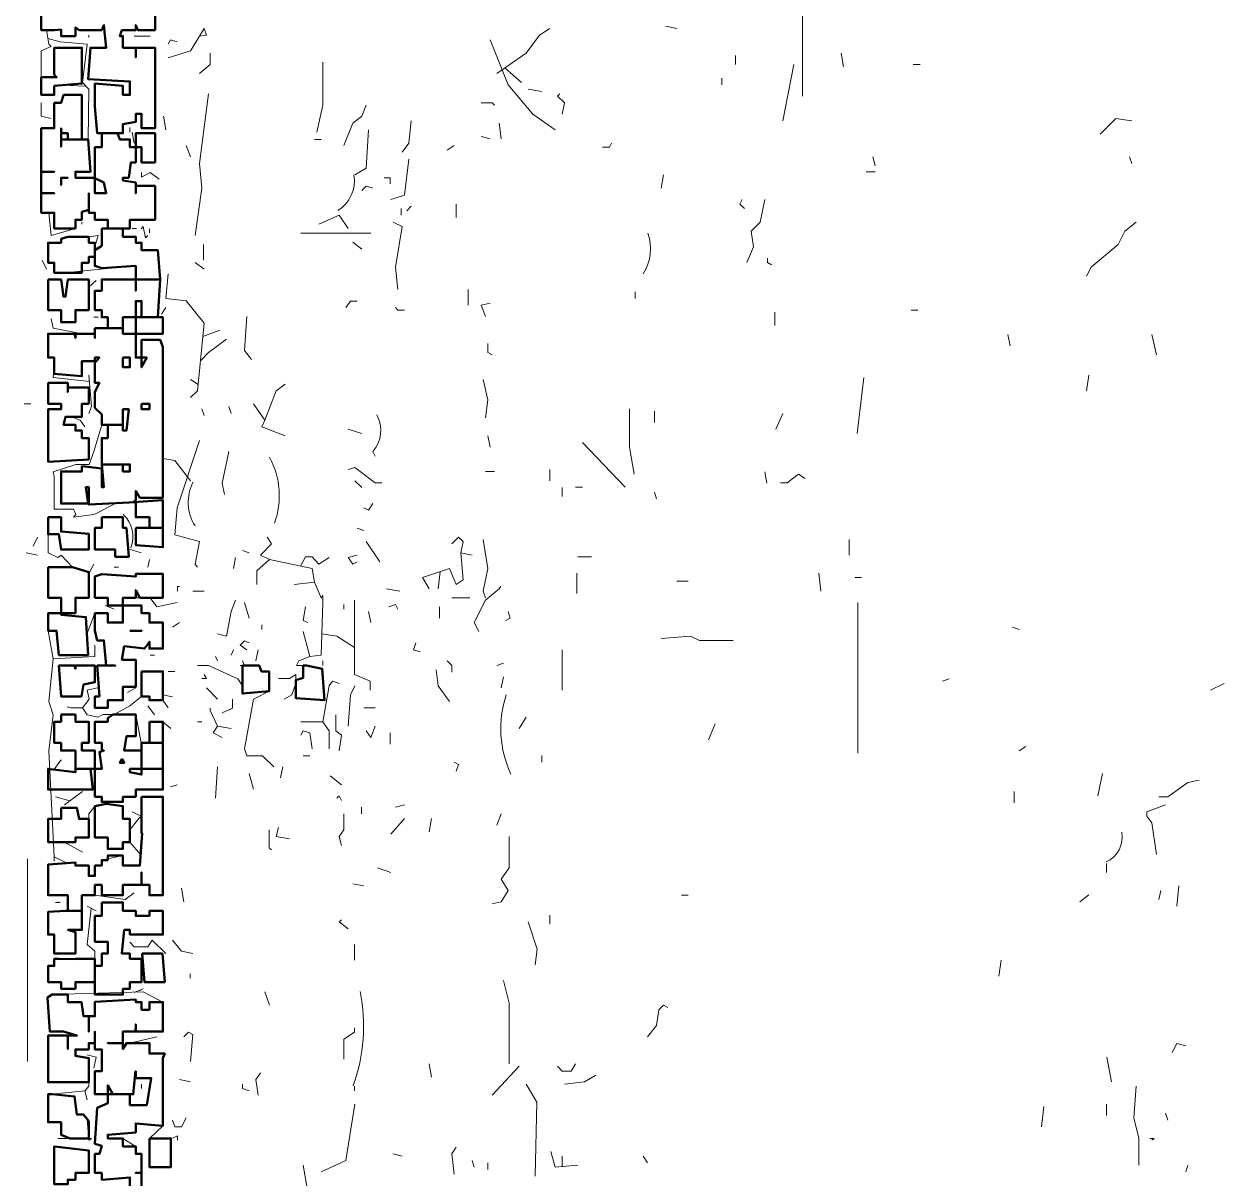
# Model space of a CAD drawing. Header units: metres. Extents: x 0.1 to 48.1, y 1.3 to 34.5.
# Drawn here: x 0.11 to 3.654, y 16.063 to 19.472 of the extents above; entities that cross this region are included whole.
import ezdxf

# ---------------------------------------------------------------- set-up
doc = ezdxf.new("R2010")
doc.units = ezdxf.units.M
for name, color, linetype, lineweight in [('P2D_GRAMMES', 7, 'Continuous', 18), ('P2D_MIKRA', 8, 'Continuous', 13), ('P2D_TOIXOI', 7, 'Continuous', 50), ('P2D_TOXA', 7, 'Continuous', 18)]:
    doc.layers.add(name, color=color, linetype=linetype, lineweight=lineweight)

msp = doc.modelspace()

# ---------------------------------------------------------------- linework, layer by layer
at = {"layer": 'P2D_GRAMMES'}
for p, q in [((2.408781, 19.558665), (2.408781, 19.25945)), ((1.53025, 19.342698), (1.579188, 19.299346)), ((0.292274, 19.288843), (0.221782, 19.291214)), ((0.927565, 18.853848), (1.133691, 18.853848)), ((0.414589, 18.755768), (0.229398, 18.737329)), ((0.688194, 18.567932), (0.637765, 18.549038)), ((0.601754, 18.421649), (0.623611, 18.407495)), ((2.589869, 18.428298), (2.569921, 18.262068)), ((1.14034, 18.208874), (1.14699, 18.195576)), ((0.300982, 17.962853), (0.300982, 17.919634)), ((0.31925, 17.919634), (0.342435, 17.919634)), ((1.39966, 17.90966), (1.432906, 17.90301)), ((0.375681, 17.86784), (0.388979, 17.86784)), ((0.479938, 17.889712), (0.475419, 17.86784)), ((1.338487, 17.853806), (1.333168, 17.803272)), ((0.967461, 17.82322), (0.907618, 17.816571)), ((1.373296, 17.776952), (1.426257, 17.776952)), ((2.571903, 17.763377), (2.571903, 17.31788)), ((0.31925, 17.731143), (0.295541, 17.669874)), ((1.698873, 17.623743), (1.698873, 17.504058)), ((0.236047, 17.607808), (0.249346, 17.607808)), ((0.674895, 17.603796), (0.681545, 17.590497)), ((0.648298, 17.510707), (0.681545, 17.477461)), ((0.519921, 17.474136), (0.535262, 17.45167)), ((0.719611, 17.448397), (0.706007, 17.442447)), ((0.439829, 17.431784), (0.455471, 17.348395)), ((0.519921, 17.410885), (0.543753, 17.391021)), ((0.621702, 17.410885), (0.635, 17.410885)), ((0.681545, 17.39767), (0.72144, 17.391021)), ((0.681545, 17.277984), (0.674895, 17.184895)), ((0.229398, 17.055236), (0.282592, 17.025314)), ((0.422624, 17.055236), (0.454374, 17.017818)), ((0.199254, 17.012016), (0.237586, 16.993424)), ((0.339173, 17.002042), (0.40204, 17.01534)), ((0.120221, 17.005366), (0.120221, 16.406937)), ((3.306916, 16.992068), (3.306916, 16.965471)), ((0.508665, 16.898192), (0.479938, 16.898192)), ((0.199254, 16.725915), (0.255995, 16.725915)), ((1.572539, 16.393639), (1.492749, 16.307199)), ((0.289241, 16.320497), (0.29589, 16.293901)), ((0.519921, 16.217435), (0.479938, 16.179609)), ((0.40204, 16.179609), (0.439829, 16.156286)), ((1.698873, 16.12767), (1.699334, 16.096465))]:
    msp.add_line(p, q, dxfattribs=at)
for points in [[(0.628155, 19.436437), (0.648298, 19.438979), (0.641649, 19.458927), (0.601754, 19.392435), (0.535262, 19.372487)], [(1.662653, 19.458927), (1.632382, 19.438979), (1.592487, 19.385785), (1.506047, 19.325942)], [(0.176204, 19.454429), (0.182853, 19.412382), (0.189503, 19.405733), (0.16057, 19.392435), (0.16057, 19.314971)], [(0.1801, 19.429791), (0.216099, 19.419031), (0.29589, 19.412382), (0.282592, 19.299346), (0.300982, 19.279398), (0.299215, 19.131453)], [(0.300982, 19.43233), (0.300982, 19.438979), (0.300982, 19.43233)], [(1.486099, 19.425681), (1.539293, 19.292696), (1.612435, 19.206257), (1.678927, 19.159712)], [(0.992071, 19.359188), (0.992071, 19.232853), (0.97411, 19.153063)], [(0.654948, 19.266099), (0.628351, 19.059974), (0.635, 18.986832), (0.615052, 18.847199)], [(1.120393, 19.232853), (1.107094, 19.199607), (1.080497, 19.17966), (1.053901, 19.113168)], [(1.127042, 19.159712), (1.120393, 19.046675), (1.087147, 19.026728)], [(1.246728, 19.073272), (1.233429, 18.966885), (1.193534, 18.953586), (1.193534, 18.953586)], [(2.297304, 18.953586), (2.284005, 18.887094), (2.257408, 18.860497), (2.264058, 18.813953), (2.24411, 18.767408)], [(0.182853, 18.914674), (0.189503, 18.847199), (0.261368, 18.868511)], [(1.067199, 18.868511), (1.040602, 18.907042), (0.980759, 18.880445)], [(0.280563, 18.880445), (0.280563, 18.887094), (0.280563, 18.880445)], [(1.200183, 18.887094), (1.22678, 18.873796), (1.206832, 18.75411), (1.213482, 18.687618)], [(3.394424, 18.887094), (3.361178, 18.860497), (3.34123, 18.820602), (3.26144, 18.75411), (3.248141, 18.727513)], [(0.300982, 18.843874), (0.329136, 18.847199), (0.31925, 18.813953)], [(0.322487, 18.714215), (0.300982, 18.694267), (0.300982, 18.626868)], [(0.535262, 18.734162), (0.528613, 18.661021), (0.588455, 18.654372), (0.641649, 18.58788), (0.621702, 18.388403), (0.601754, 18.368455)], [(0.767984, 18.607827), (0.761335, 18.508089), (0.781283, 18.481492)], [(0.189503, 18.601178), (0.196152, 18.574062), (0.282592, 18.55685)], [(0.315838, 18.605878), (0.329136, 18.605878), (0.315838, 18.605878)], [(0.708141, 18.541335), (0.654948, 18.50144), (0.630523, 18.47662)], [(0.199254, 18.468194), (0.196152, 18.428298), (0.302688, 18.415599)], [(0.300982, 18.434948), (0.309188, 18.341859), (0.300982, 18.321911), (0.300982, 18.321911)], [(0.881021, 18.408351), (0.854424, 18.388403), (0.821178, 18.301963), (0.787932, 18.35017), (0.787932, 18.35017)], [(1.466152, 18.421649), (1.47945, 18.361806), (1.472801, 18.308613)], [(1.897622, 18.335209), (1.897622, 18.222173), (1.911649, 18.142382)], [(0.339173, 18.288231), (0.315838, 18.208874), (0.302539, 18.171025), (0.262644, 18.171025), (0.196152, 18.149031), (0.199254, 18.135733), (0.199254, 18.038738), (0.255995, 18.038738), (0.262644, 18.022696), (0.255995, 18.015185), (0.315838, 18.022696), (0.329136, 18.029346), (0.381349, 18.056466)], [(0.249346, 18.311937), (0.275942, 18.301963), (0.289241, 18.282016), (0.289241, 18.282016)], [(0.821178, 18.301963), (0.812505, 18.282016), (0.881021, 18.255419)], [(0.628351, 18.24212), (0.561859, 18.042644), (0.555209, 17.962853), (0.628351, 17.942906), (0.615052, 17.876414)], [(1.758717, 18.235471), (1.885052, 18.103965), (1.885052, 18.103965)], [(0.519921, 18.188927), (0.555209, 18.182277), (0.601754, 18.122435)], [(0.181048, 17.964931), (0.181048, 17.90966), (0.20945, 17.896361), (0.219128, 17.90301), (0.25267, 17.86784), (0.280057, 17.859508)], [(1.373063, 17.936257), (1.39301, 17.956204), (1.406309, 17.942906), (1.39966, 17.90966), (1.406309, 17.829869), (1.386361, 17.816571), (1.366414, 17.863115), (1.286623, 17.836518), (1.306571, 17.803272)], [(0.417049, 17.922031), (0.455471, 17.90966), (0.455471, 17.90966)], [(0.926296, 17.870382), (0.940864, 17.898419), (0.960812, 17.898419), (0.980759, 17.876414), (1.010499, 17.896361), (1.010499, 17.896361)], [(0.315838, 17.876414), (0.302539, 17.849817), (0.300982, 17.776952)], [(0.615052, 17.876414), (0.621702, 17.86784), (0.615052, 17.876414)], [(0.834476, 17.889712), (0.797673, 17.856466), (0.797673, 17.816571)], [(0.834476, 17.889712), (0.960812, 17.863115), (0.967461, 17.82322)], [(0.967461, 17.82322), (0.987408, 17.776675), (0.992071, 17.783325), (0.992071, 17.763377), (0.987408, 17.607808), (0.954162, 17.603796)], [(1.452853, 17.676937), (1.439555, 17.703534), (1.472801, 17.770026), (1.512696, 17.803272), (1.518396, 17.809921), (1.512696, 17.803272)], [(0.422225, 17.776952), (0.482068, 17.776952), (0.502016, 17.750079), (0.561859, 17.763377)], [(0.734738, 17.770026), (0.72144, 17.73678), (0.708141, 17.663639), (0.681545, 17.670288)], [(1.085418, 17.770026), (1.085418, 17.550602), (1.13203, 17.530654), (1.13203, 17.504058)], [(0.349084, 17.753878), (0.375681, 17.743429), (0.375681, 17.743429)], [(0.940864, 17.750079), (0.934215, 17.710183), (0.947513, 17.703534), (0.947513, 17.703534)], [(0.181048, 17.679523), (0.196152, 17.597147), (0.182853, 17.470812), (0.196152, 17.430916), (0.182853, 17.324529), (0.199254, 17.012016)], [(0.934215, 17.676937), (0.954162, 17.603796), (0.920916, 17.590497), (0.914267, 17.576645), (0.934343, 17.576645)], [(0.989291, 17.67063), (1.033953, 17.663639), (1.085418, 17.630393)], [(1.99144, 17.65699), (2.07788, 17.663639), (2.104476, 17.650894), (2.204215, 17.650894)], [(0.31925, 17.623743), (0.31925, 17.637042), (0.31925, 17.603796), (0.196152, 17.597147)], [(0.728089, 17.623743), (0.72144, 17.607808), (0.72144, 17.607808)], [(0.439829, 17.593822), (0.439829, 17.510707), (0.415576, 17.497408), (0.415576, 17.497408)], [(0.482068, 17.607808), (0.495366, 17.607808), (0.482068, 17.607808)], [(0.992071, 17.590497), (0.992071, 17.577199), (0.992071, 17.590497)], [(0.621702, 17.576645), (0.654948, 17.576645), (0.741387, 17.537304), (0.754728, 17.517356)], [(0.861073, 17.538634), (0.894319, 17.538634), (0.912487, 17.550602), (0.912487, 17.533979)], [(1.326518, 17.563901), (1.333168, 17.517356), (1.366414, 17.470812)], [(1.525995, 17.543953), (1.519346, 17.510707), (1.519346, 17.510707)], [(0.330557, 17.511784), (0.29589, 17.504058), (0.302539, 17.477461), (0.282592, 17.45167)], [(0.912487, 17.524005), (0.900969, 17.490759), (0.877696, 17.477461)], [(1.040602, 17.524005), (1.020654, 17.530654), (1.010499, 17.517356), (0.992071, 17.410885), (0.927565, 17.410885)], [(1.087147, 17.517356), (1.073848, 17.490759), (1.067199, 17.39767)], [(0.456871, 17.485772), (0.422225, 17.457513), (0.375681, 17.431784), (0.342435, 17.431784), (0.329136, 17.424267), (0.29589, 17.430916), (0.282592, 17.45167), (0.249346, 17.45167)], [(0.725253, 17.477461), (0.725253, 17.450864), (0.694843, 17.437565)], [(0.833658, 17.500733), (0.787932, 17.477461), (0.761335, 17.331178), (0.767984, 17.31018), (0.814529, 17.31018), (0.847775, 17.277984)], [(0.237098, 17.455257), (0.249346, 17.45167), (0.237098, 17.455257)], [(0.475419, 17.457513), (0.495366, 17.430916), (0.495366, 17.430916)], [(0.659935, 17.444215), (0.659935, 17.450864), (0.659935, 17.444215)], [(0.659935, 17.444215), (0.681545, 17.39767), (0.668246, 17.377723), (0.694843, 17.364424)], [(0.992071, 17.410885), (1.010499, 17.384372), (1.010499, 17.331178)], [(0.21273, 17.289472), (0.219128, 17.297932), (0.197369, 17.269161)], [(0.245323, 17.176891), (0.202801, 17.189259), (0.211885, 17.186617)], [(0.229398, 17.164948), (0.282592, 17.204843), (0.282592, 17.204843)], [(0.31925, 17.161623), (0.300982, 17.138351), (0.300982, 17.068534)], [(3.480864, 17.164948), (3.425454, 17.145), (3.425454, 17.131702), (3.440969, 17.111754), (3.454267, 17.018665)], [(0.428874, 17.145), (0.455471, 17.131702), (0.448822, 17.125052), (0.422624, 17.091806)], [(1.54224, 17.071859), (1.54224, 16.97877), (1.519346, 16.945524), (1.539293, 16.912277), (1.519346, 16.879031), (1.492749, 16.872382)], [(0.199254, 17.012016), (0.199254, 16.998717), (0.199254, 17.012016)], [(0.31925, 16.898192), (0.408927, 16.885681), (0.435524, 16.905628), (0.435524, 16.905628)], [(0.29589, 16.865733), (0.322487, 16.852435), (0.322487, 16.852435)], [(0.307943, 16.859707), (0.29589, 16.752696), (0.31925, 16.732749), (0.31925, 16.706152)], [(1.599136, 16.819188), (1.625733, 16.739398), (1.619084, 16.692853)], [(0.261368, 16.759346), (0.261368, 16.765995), (0.261368, 16.752696)], [(0.42927, 16.752494), (0.422624, 16.759346), (0.435524, 16.746047), (0.475419, 16.746047), (0.488717, 16.765995), (0.528613, 16.725915)], [(0.452278, 16.616342), (0.46212, 16.622175), (0.435142, 16.61061)], [(1.525995, 16.646309), (1.54224, 16.579817), (1.54224, 16.400288)], [(0.192827, 16.604623), (0.46212, 16.613063), (0.519921, 16.582785)], [(0.422225, 16.461239), (0.502016, 16.480079), (0.502016, 16.480079)], [(0.300982, 16.360393), (0.300982, 16.333796), (0.289241, 16.320497), (0.192827, 16.310429)], [(1.592487, 16.340445), (1.623891, 16.287251), (1.619084, 16.067827)], [(1.085418, 16.333796), (1.085418, 16.320497), (1.085418, 16.333796)], [(1.087147, 16.280602), (1.06055, 16.114372), (0.987408, 16.081126)], [(0.296159, 16.236989), (0.300982, 16.174215), (0.309188, 16.179609), (0.20945, 16.179609), (0.20945, 16.179609)], [(1.665628, 16.140969), (1.678927, 16.094424), (1.745419, 16.101073)]]:
    msp.add_lwpolyline(points, dxfattribs=at)
at = {"layer": 'P2D_MIKRA'}
for p, q in [((2.004738, 19.465576), (2.037984, 19.458927)), ((0.435524, 19.436572), (0.482068, 19.436572)), ((2.210992, 19.379136), (2.210992, 19.352539)), ((2.383743, 19.352539), (2.350497, 19.186309)), ((2.523377, 19.385785), (2.530026, 19.34589)), ((2.736152, 19.352539), (2.756099, 19.352539)), ((2.170969, 19.312644), (2.170969, 19.292696)), ((1.599136, 19.279398), (1.639031, 19.272749)), ((0.521963, 19.199607), (0.528613, 19.159712)), ((1.512696, 19.17966), (1.519346, 19.133115)), ((0.428874, 19.153063), (0.435524, 19.119817)), ((1.459503, 19.139764), (1.486099, 19.133115)), ((0.588455, 19.113168), (0.601754, 19.079921)), ((0.967461, 19.131453), (0.987408, 19.131453)), ((1.379712, 19.113168), (1.359764, 19.099869)), ((2.616466, 19.079921), (2.623115, 19.053325)), ((3.374476, 19.079921), (3.381126, 19.059974)), ((2.596518, 19.035834), (2.623115, 19.035834)), ((1.998089, 19.026728), (1.99144, 18.986832)), ((1.223206, 18.92699), (1.223206, 18.907042)), ((1.253377, 18.933639), (1.240079, 18.92034)), ((1.386494, 18.940288), (1.386494, 18.900393)), ((0.479938, 18.867147), (0.479938, 18.853848)), ((0.639623, 18.820602), (0.639623, 18.774058)), ((1.080497, 18.827251), (1.107094, 18.807304)), ((0.162906, 18.774058), (0.176204, 18.747461)), ((0.615052, 18.767408), (0.641649, 18.747461)), ((1.421738, 18.687618), (1.421738, 18.641073)), ((1.914736, 18.680969), (1.914736, 18.661021)), ((0.528613, 18.634424), (0.515314, 18.614476)), ((2.32705, 18.621126), (2.32705, 18.58123)), ((2.729503, 18.626868), (2.74945, 18.626868)), ((3.015419, 18.554634), (3.022068, 18.521387)), ((3.440969, 18.554634), (3.454267, 18.494791)), ((3.254791, 18.434948), (3.248141, 18.388403)), ((0.109712, 18.35017), (0.12966, 18.35017)), ((0.635, 18.335209), (0.641649, 18.315262)), ((0.714791, 18.341859), (0.72144, 18.321911)), ((1.9714, 18.32856), (1.9714, 18.295314)), ((2.350497, 18.321911), (2.33055, 18.275366)), ((1.067199, 18.275366), (1.107094, 18.262068)), ((1.47945, 18.255419), (1.486099, 18.222173)), ((1.472801, 18.150555), (1.499398, 18.150555)), ((1.662653, 18.155681), (1.662653, 18.122435)), ((2.297304, 18.149031), (2.303953, 18.115785)), ((1.087147, 18.122435), (1.107094, 18.102487)), ((1.698873, 18.102487), (1.698873, 18.07589)), ((1.73877, 18.103965), (1.758717, 18.103965)), ((1.971492, 18.089188), (1.978141, 18.069241)), ((1.093796, 17.982801), (1.113743, 17.976152)), ((0.149607, 17.956204), (0.136309, 17.929607)), ((1.120393, 17.942906), (1.160288, 17.883063)), ((2.547147, 17.949555), (2.547147, 17.90301)), ((0.116361, 17.90966), (0.149607, 17.90301)), ((0.754686, 17.916309), (0.774634, 17.90966)), ((1.745419, 17.898419), (1.785314, 17.898419)), ((0.734738, 17.896361), (0.728089, 17.863115)), ((1.742277, 17.849817), (1.742277, 17.789974)), ((2.456885, 17.849817), (2.463534, 17.796623)), ((2.563272, 17.836518), (2.58322, 17.836518)), ((0.608403, 17.796623), (0.641649, 17.796623)), ((1.180236, 17.803272), (1.220131, 17.796623)), ((2.037984, 17.826129), (2.07123, 17.826129)), ((0.761335, 17.763377), (0.774634, 17.716832)), ((1.053901, 17.756728), (1.053901, 17.743429)), ((1.127042, 17.73678), (1.133691, 17.703534)), ((1.336411, 17.750079), (1.336411, 17.716832)), ((0.568508, 17.703534), (0.54856, 17.690236)), ((0.812505, 17.696885), (0.812505, 17.683586)), ((3.028717, 17.690236), (3.048665, 17.683586)), ((0.80123, 17.623743), (0.794581, 17.590497)), ((1.525995, 17.583848), (1.506047, 17.577199)), ((0.535262, 17.559598), (0.555209, 17.559598)), ((2.842539, 17.537304), (2.822592, 17.530654)), ((3.653743, 17.524005), (3.613848, 17.504058)), ((1.113743, 17.45167), (1.14699, 17.45167)), ((1.592487, 17.424267), (1.572539, 17.391021)), ((2.151021, 17.404319), (2.131073, 17.357775)), ((1.190777, 17.377723), (1.190777, 17.344476)), ((3.068613, 17.337827), (3.048665, 17.324529)), ((0.934215, 17.31018), (0.954162, 17.31018)), ((1.639364, 17.31123), (1.639364, 17.291283)), ((0.874372, 17.277984), (0.867723, 17.244738)), ((0.561859, 17.224791), (0.541911, 17.218141)), ((0.774634, 17.258037), (0.787932, 17.211492)), ((1.014005, 17.251387), (1.047251, 17.224791)), ((3.294686, 17.258037), (3.281387, 17.191545)), ((3.0336, 17.204843), (3.0336, 17.171597)), ((1.106524, 17.158298), (1.106524, 17.138351)), ((1.233429, 17.164948), (1.206832, 17.158298)), ((1.233429, 17.125052), (1.193534, 17.078508)), ((1.31322, 17.125052), (1.306571, 17.085157)), ((1.519346, 17.138351), (1.506047, 17.105105)), ((1.153639, 16.97877), (1.193534, 16.965471)), ((0.575157, 16.918927), (0.581806, 16.879031)), ((1.080497, 16.932225), (1.113743, 16.925576)), ((3.467565, 16.912277), (3.460916, 16.885681)), ((3.520759, 16.925576), (3.51411, 16.865733)), ((2.051283, 16.898192), (2.07123, 16.898192)), ((3.254791, 16.898979), (3.228194, 16.879031)), ((1.662653, 16.839136), (1.662653, 16.812539)), ((1.085418, 16.752696), (1.085418, 16.706152)), ((2.995471, 16.706152), (2.988822, 16.659607)), ((0.821178, 16.613063), (0.834476, 16.573168)), ((3.307984, 16.420236), (3.321283, 16.347094)), ((1.306571, 16.400288), (1.31322, 16.360393)), ((0.568508, 16.353743), (0.601754, 16.347094)), ((3.121806, 16.273953), (3.115157, 16.21411)), ((3.306916, 16.280602), (3.306916, 16.247356)), ((3.480864, 16.254005), (3.487513, 16.234058)), ((1.200183, 16.134319), (1.22678, 16.12767)), ((1.938246, 16.12767), (1.951545, 16.107723)), ((1.432906, 16.114372), (1.439555, 16.094424)), ((1.479513, 16.107723), (1.479513, 16.087775)), ((3.547356, 16.101073), (3.540707, 16.081126))]:
    msp.add_line(p, q, dxfattribs=at)
for points in [[(0.561859, 19.419031), (0.541911, 19.425681), (0.535262, 19.412382)], [(0.659935, 19.385785), (0.659935, 19.352539), (0.628351, 19.325942)], [(1.692225, 19.266099), (1.685576, 19.25945), (1.705524, 19.239503), (1.698874, 19.206257)], [(0.16057, 19.239503), (0.16057, 19.199607), (0.189503, 19.192958)], [(1.459503, 19.238898), (1.492749, 19.238898), (1.499398, 19.232853)], [(1.253377, 19.186309), (1.246728, 19.119817), (1.22678, 19.09322)], [(3.381126, 19.186309), (3.334581, 19.192958), (3.288037, 19.146414)], [(0.422624, 19.153063), (0.422624, 19.166361), (0.422624, 19.153063)], [(1.845157, 19.119817), (1.838508, 19.108181), (1.81856, 19.108181)], [(0.456871, 19.033377), (0.456871, 19.020079), (0.482068, 19.033377), (0.508665, 19.013429)], [(1.173586, 19.017724), (1.190777, 19.017724), (1.190777, 19.000131)], [(1.14034, 18.986832), (1.120393, 18.993482), (1.107094, 18.980183)], [(2.230812, 18.953586), (2.224162, 18.940288), (2.237461, 18.92699)], [(0.435524, 18.867147), (0.428874, 18.868511), (0.442173, 18.868511)], [(0.455471, 18.867147), (0.46212, 18.873796), (0.46877, 18.84055), (0.475419, 18.847199)], [(2.305487, 18.780707), (2.305487, 18.767408), (2.317251, 18.760759)], [(1.093796, 18.653541), (1.073848, 18.653541), (1.06055, 18.634424)], [(1.486099, 18.647723), (1.459503, 18.641073), (1.472801, 18.607827)], [(1.206832, 18.634424), (1.213482, 18.626868), (1.233429, 18.626868)], [(1.479513, 18.528037), (1.479513, 18.50144), (1.492749, 18.494791)], [(0.714791, 18.208874), (0.694843, 18.115785), (0.701492, 18.082539)], [(1.067199, 18.155681), (1.087147, 18.16233), (1.14699, 18.117052), (1.166937, 18.117052)], [(2.41699, 18.129084), (2.397042, 18.142382), (2.363796, 18.117052), (2.343848, 18.117052)], [(1.14034, 18.055942), (1.127042, 18.035995), (1.113743, 18.042644)], [(0.827827, 17.956204), (0.841126, 17.936257), (0.80788, 17.90301), (0.834476, 17.889712)], [(1.466152, 17.949555), (1.47945, 17.863115), (1.466152, 17.796623), (1.472801, 17.776675)], [(1.093796, 17.90301), (1.067199, 17.896361), (1.080497, 17.876414), (1.093796, 17.883063)], [(0.56305, 17.796623), (0.56305, 17.809921), (0.568508, 17.809921)], [(1.186885, 17.750079), (1.206832, 17.756728), (1.213482, 17.743429)], [(1.539293, 17.73678), (1.545942, 17.716832), (1.532644, 17.710183)], [(0.774634, 17.643691), (0.761335, 17.65034), (0.748037, 17.637042), (0.767984, 17.623743)], [(1.266675, 17.643691), (1.260026, 17.623743), (1.279974, 17.617094)], [(0.754686, 17.590497), (0.761335, 17.576645), (0.748037, 17.576645)], [(1.359764, 17.590497), (1.373296, 17.577199), (1.373296, 17.557251)], [(0.641649, 17.550602), (0.648298, 17.538634), (0.635, 17.538634)], [(0.519921, 17.504058), (0.519921, 17.490759), (0.54856, 17.48411)], [(1.03074, 17.430916), (1.03074, 17.384372), (1.047251, 17.371073), (1.040602, 17.324529)], [(0.960812, 17.331178), (0.954162, 17.377723), (0.934215, 17.384372), (0.927565, 17.371073)], [(1.14699, 17.39767), (1.133691, 17.364424), (1.120393, 17.384372)], [(1.379712, 17.291283), (1.39301, 17.284634), (1.386361, 17.264686)], [(3.580602, 17.238089), (3.547356, 17.23144), (3.487513, 17.189259), (3.460916, 17.189259)], [(1.033953, 17.184895), (1.040602, 17.191545), (1.047251, 17.178246)], [(1.053901, 17.138351), (1.053901, 17.091806), (1.040602, 17.071859), (1.047251, 17.045262)], [(0.833658, 17.091806), (0.833658, 17.038613), (0.841126, 17.031963)], [(0.861073, 17.098455), (0.854424, 17.071859), (0.894319, 17.065209)], [(0.20945, 16.879031), (0.216099, 16.877229), (0.202801, 16.877229)], [(1.047251, 16.825838), (1.040602, 16.819188), (1.067199, 16.799241)], [(0.54856, 16.765995), (0.575157, 16.732749), (0.608403, 16.726099)], [(0.600923, 16.666257), (0.600923, 16.652958), (0.600923, 16.666257)], [(2.011387, 16.566518), (1.998089, 16.573168), (1.984791, 16.559869), (1.978141, 16.513325), (1.951545, 16.480079)], [(0.581806, 16.480079), (0.595105, 16.493377), (0.608403, 16.486728), (0.601754, 16.406937)], [(1.085418, 16.506675), (1.085418, 16.493377), (1.053901, 16.473429), (1.053901, 16.413586)], [(3.540707, 16.453482), (3.51411, 16.460131), (3.500812, 16.433534)], [(0.29589, 16.426885), (0.322487, 16.420236), (0.315838, 16.38699)], [(0.80788, 16.373691), (0.794581, 16.353743), (0.80123, 16.307199)], [(1.73877, 16.400288), (1.725471, 16.378252), (1.698874, 16.378252), (1.685576, 16.393639)], [(0.455471, 16.333796), (0.456871, 16.340445), (0.456871, 16.327147)], [(0.754728, 16.340445), (0.754728, 16.327147), (0.774634, 16.320497)], [(1.798613, 16.367042), (1.765366, 16.347094), (1.705524, 16.340445)], [(3.394424, 16.333796), (3.387775, 16.240707), (3.402635, 16.180864), (3.402635, 16.101073)], [(0.588455, 16.240707), (0.575157, 16.21411), (0.555209, 16.21411), (0.54856, 16.234058)], [(0.54856, 16.180864), (0.56305, 16.187513), (0.56305, 16.174215)], [(3.440969, 16.174215), (3.447618, 16.179609), (3.434319, 16.179609)], [(1.386361, 16.154267), (1.373063, 16.134319), (1.379712, 16.074476)], [(0.934215, 16.101073), (0.947513, 16.021283), (0.907618, 16.014634)]]:
    msp.add_lwpolyline(points, dxfattribs=at)
at = {"layer": 'P2D_TOIXOI'}
for points in [[(0.16057, 19.518548), (0.16057, 19.454429), (0.199476, 19.454429), (0.219128, 19.455602), (0.219128, 19.436572), (0.261368, 19.436572), (0.261368, 19.462251), (0.272618, 19.454429), (0.33911, 19.454429), (0.345759, 19.468901), (0.352408, 19.401883), (0.305864, 19.401883), (0.299215, 19.309319), (0.422624, 19.30267), (0.422624, 19.262775), (0.40204, 19.262775), (0.40204, 19.289372), (0.31925, 19.296021), (0.31925, 19.22807), (0.319162, 19.22807), (0.325812, 19.149469), (0.40204, 19.149469), (0.40204, 19.176335), (0.439829, 19.182984), (0.439829, 19.206464), (0.456871, 19.206464), (0.456871, 19.164249), (0.496817, 19.164249), (0.496817, 19.22807), (0.496817, 19.22807), (0.496817, 19.401883), (0.439829, 19.401883), (0.439829, 19.373595), (0.439829, 19.373595), (0.439829, 19.401883), (0.40204, 19.401883), (0.40204, 19.436572), (0.392304, 19.436572), (0.398953, 19.454429), (0.439829, 19.454429), (0.439829, 19.468901), (0.445497, 19.454429), (0.496817, 19.454429), (0.496817, 19.56915)], [(0.456871, 16.032194), (0.456871, 16.07765), (0.439829, 16.07765), (0.439829, 16.07765), (0.456871, 16.07765), (0.456871, 16.133844), (0.439829, 16.133844), (0.439829, 16.156286), (0.40204, 16.156286), (0.40204, 16.156286), (0.40204, 16.156286), (0.40204, 16.179609), (0.357279, 16.179609), (0.357279, 16.190838), (0.439829, 16.197487), (0.439829, 16.224084), (0.519921, 16.217435), (0.519921, 16.416911), (0.525288, 16.430209), (0.479938, 16.430209), (0.479938, 16.461239), (0.412251, 16.461239), (0.40204, 16.443508), (0.40204, 16.461239), (0.357279, 16.461239), (0.357279, 16.461239), (0.40204, 16.461239), (0.40204, 16.495423), (0.439829, 16.495423), (0.439829, 16.516649), (0.438848, 16.495423), (0.519921, 16.495423), (0.519921, 16.582785), (0.479938, 16.582785), (0.479938, 16.560121), (0.456871, 16.560121), (0.456871, 16.582785), (0.439829, 16.582785), (0.439829, 16.589791), (0.31925, 16.583141), (0.31925, 16.540825), (0.300982, 16.540825), (0.300982, 16.495423), (0.300982, 16.495423), (0.300982, 16.540825), (0.285916, 16.540825), (0.279267, 16.582785), (0.238792, 16.582785), (0.238792, 16.604623), (0.192827, 16.604623), (0.179529, 16.59644), (0.186178, 16.495423), (0.226073, 16.495423), (0.265969, 16.483403), (0.238792, 16.483403), (0.238792, 16.443508), (0.238792, 16.456806), (0.238792, 16.483403), (0.181048, 16.483403), (0.181048, 16.345761), (0.300982, 16.345761), (0.300982, 16.378252), (0.300982, 16.378252), (0.300982, 16.416911), (0.261368, 16.42356), (0.261368, 16.442843), (0.300982, 16.442843), (0.300982, 16.461239), (0.31925, 16.461239), (0.31925, 16.495423), (0.31925, 16.495423), (0.31925, 16.442843), (0.339173, 16.442843), (0.339173, 16.41156), (0.339173, 16.41156), (0.339173, 16.378252), (0.31925, 16.378252), (0.31925, 16.310429), (0.357279, 16.310429), (0.357279, 16.283927), (0.325812, 16.270628), (0.319162, 16.164241), (0.33911, 16.157592), (0.332461, 16.133844), (0.31925, 16.133844), (0.31925, 16.07765), (0.339173, 16.07765), (0.339173, 16.057853), (0.422624, 16.064503), (0.422624, 16.032194)]]:
    msp.add_lwpolyline(points, dxfattribs=at)
for points in [[(0.212775, 19.401883), (0.206126, 19.401883), (0.199254, 19.401883), (0.199254, 19.322618), (0.206126, 19.314971), (0.16057, 19.314971), (0.16057, 19.262775), (0.199254, 19.262775), (0.199254, 19.289372), (0.280563, 19.296021), (0.280563, 19.340349), (0.280563, 19.340349), (0.280563, 19.401883), (0.261368, 19.401883), (0.261368, 19.401883)], [(0.226073, 19.262775), (0.219424, 19.238898), (0.199254, 19.238898), (0.199254, 19.206464), (0.199254, 19.206464), (0.199254, 19.164249), (0.16057, 19.164249), (0.16057, 19.035834), (0.199254, 19.035834), (0.199254, 19.035834), (0.16057, 19.035834), (0.16057, 18.972287), (0.199254, 18.972287), (0.199254, 18.972287), (0.16057, 18.972287), (0.16057, 18.914674), (0.199254, 18.914674), (0.199254, 18.868511), (0.261368, 18.868511), (0.261368, 18.894102), (0.280563, 18.894102), (0.280563, 18.917016), (0.300982, 18.923665), (0.300982, 18.972287), (0.300982, 18.972287), (0.300982, 18.914674), (0.31925, 18.914674), (0.31925, 18.894102), (0.357279, 18.894102), (0.357279, 18.868511), (0.422624, 18.868511), (0.422624, 18.894102), (0.439829, 18.894102), (0.439829, 18.894102), (0.456871, 18.894102), (0.456871, 18.894102), (0.496817, 18.894102), (0.496817, 18.99387), (0.439829, 18.99387), (0.439829, 18.972287), (0.439829, 18.972287), (0.439829, 19.003455), (0.40204, 19.010105), (0.40204, 19.017724), (0.418901, 19.017724), (0.42555, 19.063298), (0.439829, 19.063298), (0.439829, 19.108181), (0.456871, 19.108181), (0.456871, 19.063298), (0.496817, 19.063298), (0.496817, 19.149469), (0.439829, 19.149469), (0.439829, 19.108181), (0.422624, 19.108181), (0.422624, 19.131453), (0.392304, 19.131453), (0.385654, 19.149469), (0.339173, 19.149469), (0.339173, 19.108181), (0.31925, 19.108181), (0.31925, 19.016754), (0.345759, 19.003455), (0.352408, 18.972287), (0.31925, 18.972287), (0.31925, 18.972287), (0.31925, 18.972287), (0.31925, 19.017724), (0.280563, 19.017724), (0.280563, 19.017724), (0.261368, 19.017724), (0.261368, 19.035834), (0.305864, 19.035834), (0.299215, 19.131453), (0.219424, 19.131453), (0.219128, 19.109843), (0.219128, 19.164249), (0.219128, 19.164249), (0.219128, 19.149469), (0.238792, 19.149469), (0.238792, 19.131453), (0.280563, 19.131453), (0.280563, 19.262775)], [(0.219128, 19.017724), (0.238792, 19.017724), (0.238792, 19.017724), (0.219424, 19.017724), (0.219128, 18.996806)], [(0.339173, 18.868511), (0.339173, 18.817277), (0.31925, 18.803979), (0.31925, 18.757435), (0.33911, 18.750785), (0.439829, 18.757435), (0.439829, 18.717539), (0.51199, 18.717539), (0.50534, 18.803979), (0.456871, 18.803979), (0.456871, 18.825942), (0.439829, 18.825942), (0.439829, 18.843874), (0.40204, 18.843874), (0.40204, 18.868511)], [(0.239372, 18.843874), (0.219128, 18.837225), (0.219128, 18.825942), (0.181048, 18.825942), (0.181048, 18.767052), (0.199254, 18.767052), (0.199254, 18.737329), (0.280563, 18.737329), (0.280563, 18.767052), (0.300982, 18.767052), (0.300982, 18.784031), (0.31925, 18.784031), (0.31925, 18.825942), (0.300982, 18.825942), (0.300982, 18.843874)], [(0.181048, 18.717539), (0.181048, 18.626868), (0.219128, 18.626868), (0.219128, 18.591204), (0.261368, 18.591204), (0.261368, 18.626868), (0.300982, 18.626868), (0.300982, 18.717539), (0.239372, 18.717539), (0.232723, 18.666839), (0.226073, 18.666839), (0.219424, 18.717539)], [(0.359058, 18.717539), (0.339173, 18.717539), (0.339173, 18.684293), (0.31925, 18.684293), (0.31925, 18.626868), (0.339173, 18.626868), (0.339173, 18.605878), (0.357279, 18.605878), (0.357279, 18.574062), (0.40204, 18.574062), (0.40204, 18.605878), (0.439829, 18.605878), (0.439829, 18.626868), (0.439829, 18.626868), (0.439829, 18.653541), (0.456871, 18.653541), (0.456871, 18.605878), (0.50534, 18.605878), (0.51199, 18.717539), (0.439829, 18.717539), (0.439829, 18.684293), (0.439829, 18.684293), (0.439829, 18.717539), (0.422624, 18.717539), (0.422624, 18.717539)], [(0.31925, 18.574062), (0.31925, 18.54466), (0.319162, 18.55685), (0.261368, 18.55685), (0.261368, 18.54466), (0.259319, 18.55685), (0.181048, 18.55685), (0.181048, 18.486812), (0.199254, 18.486812), (0.199254, 18.438272), (0.280563, 18.431623), (0.280563, 18.476505), (0.31925, 18.476505), (0.31925, 18.486812), (0.332461, 18.486812), (0.31925, 18.471518), (0.31925, 18.411675), (0.332461, 18.411675), (0.31925, 18.385079), (0.31925, 18.338534), (0.339173, 18.318586), (0.339173, 18.288231), (0.40204, 18.288231), (0.40204, 18.333824), (0.418901, 18.333824), (0.412251, 18.270978), (0.40204, 18.270978), (0.40204, 18.288231), (0.357279, 18.288231), (0.357279, 18.249072), (0.339173, 18.249072), (0.339173, 18.171025), (0.422624, 18.171025), (0.422624, 18.150555), (0.40204, 18.150555), (0.40204, 18.171025), (0.33911, 18.171025), (0.345759, 18.103965), (0.339173, 18.103965), (0.339173, 18.159005), (0.280563, 18.165654), (0.280563, 18.150555), (0.219128, 18.150555), (0.219128, 18.055309), (0.299215, 18.055309), (0.292565, 18.103965), (0.300982, 18.103965), (0.300982, 18.052618), (0.439829, 18.059267), (0.439829, 18.015185), (0.479938, 18.015185), (0.479938, 17.983235), (0.519921, 17.983235), (0.519921, 18.065916), (0.432199, 18.059267), (0.439829, 18.065916), (0.439829, 18.092513), (0.452147, 18.072565), (0.519921, 18.072565), (0.519921, 18.518063), (0.51199, 18.538917), (0.456871, 18.538917), (0.456871, 18.486812), (0.472094, 18.486812), (0.456871, 18.45822), (0.456871, 18.486812), (0.439829, 18.486812), (0.439829, 18.486812), (0.439829, 18.486812), (0.439829, 18.55685), (0.40204, 18.55685), (0.40204, 18.574062)], [(0.439829, 18.605878), (0.439829, 18.55685), (0.519921, 18.55685), (0.519921, 18.605878)], [(0.40204, 18.486812), (0.422624, 18.486812), (0.422624, 18.45822), (0.40204, 18.45822)], [(0.181048, 18.411675), (0.181048, 18.35017), (0.219128, 18.35017), (0.219128, 18.333824), (0.181048, 18.333824), (0.181048, 18.178953), (0.300982, 18.185602), (0.300982, 18.249072), (0.280563, 18.249072), (0.280563, 18.270978), (0.261368, 18.270978), (0.261368, 18.288231), (0.226073, 18.288231), (0.232723, 18.311937), (0.280563, 18.311937), (0.280563, 18.35017), (0.300982, 18.35017), (0.300982, 18.398377), (0.239372, 18.398377), (0.238792, 18.385079), (0.238792, 18.411675)], [(0.456871, 18.35017), (0.479938, 18.35017), (0.479938, 18.333824), (0.456871, 18.333824)], [(0.181048, 18.015185), (0.181048, 17.964931), (0.212775, 17.964931), (0.219424, 17.919634), (0.300982, 17.919634), (0.300982, 17.966178), (0.219128, 17.972827), (0.219128, 18.015185)], [(0.339173, 18.015185), (0.339173, 17.983235), (0.31925, 17.983235), (0.31925, 17.919634), (0.379005, 17.919634), (0.379005, 17.898419), (0.418901, 17.898419), (0.412251, 17.983235), (0.40204, 17.983235), (0.40204, 18.015185)], [(0.439829, 17.983235), (0.439829, 17.932932), (0.519921, 17.926283), (0.519921, 17.983235)], [(0.181048, 17.86784), (0.181048, 17.776952), (0.219128, 17.776952), (0.219128, 17.731143), (0.181048, 17.731143), (0.181048, 17.679523), (0.206126, 17.679523), (0.212775, 17.607808), (0.299215, 17.607808), (0.292565, 17.720157), (0.219128, 17.726806), (0.219128, 17.731143), (0.261368, 17.731143), (0.261368, 17.776952), (0.300982, 17.776952), (0.300982, 17.853141), (0.25267, 17.86784)], [(0.33911, 17.846492), (0.31925, 17.839843), (0.31925, 17.776952), (0.357279, 17.776952), (0.357279, 17.753878), (0.40204, 17.753878), (0.40204, 17.776952), (0.439829, 17.776952), (0.439829, 17.799948), (0.452147, 17.776952), (0.519921, 17.776952), (0.519921, 17.847379), (0.439829, 17.847379), (0.439829, 17.839843)], [(0.40204, 17.753878), (0.40204, 17.703836), (0.357279, 17.703836), (0.357279, 17.731143), (0.31925, 17.731143), (0.31925, 17.680262), (0.325812, 17.650894), (0.345759, 17.650894), (0.352408, 17.576645), (0.379005, 17.576645), (0.365707, 17.576645), (0.325812, 17.576645), (0.332461, 17.485772), (0.31925, 17.485772), (0.31925, 17.45167), (0.357279, 17.45167), (0.357279, 17.474136), (0.40204, 17.474136), (0.40204, 17.514031), (0.439829, 17.514031), (0.439829, 17.593822), (0.398953, 17.593822), (0.405602, 17.633717), (0.465445, 17.627068), (0.479938, 17.647016), (0.479938, 17.627068), (0.519921, 17.627068), (0.519921, 17.703836), (0.479938, 17.703836), (0.479938, 17.731143), (0.456871, 17.731143), (0.456871, 17.753878)], [(0.422624, 17.679523), (0.456871, 17.679523), (0.456871, 17.679523), (0.422624, 17.679523)], [(0.212775, 17.576645), (0.219424, 17.485772), (0.279267, 17.485772), (0.285916, 17.520681), (0.31925, 17.52733), (0.31925, 17.576645), (0.261368, 17.576645), (0.261368, 17.567225), (0.259319, 17.576645)], [(0.456871, 17.559598), (0.456871, 17.485772), (0.479938, 17.485772), (0.479938, 17.474136), (0.519921, 17.474136), (0.519921, 17.559598)], [(0.754728, 17.576645), (0.754728, 17.494084), (0.833658, 17.500733), (0.833658, 17.559598), (0.811204, 17.559598), (0.804555, 17.576645)], [(0.944188, 17.576645), (0.934343, 17.576645), (0.934343, 17.540628), (0.912487, 17.533979), (0.912487, 17.480785), (0.997382, 17.474136), (0.990733, 17.567225)], [(0.219128, 17.431784), (0.219128, 17.410885), (0.199254, 17.410885), (0.199254, 17.348395), (0.219128, 17.348395), (0.219128, 17.325391), (0.261368, 17.325391), (0.261368, 17.271335), (0.31925, 17.271335), (0.31925, 17.325391), (0.280563, 17.325391), (0.280563, 17.348395), (0.300982, 17.348395), (0.300982, 17.410885), (0.261368, 17.410885), (0.261368, 17.431784)], [(0.372356, 17.431784), (0.357279, 17.420942), (0.357279, 17.410885), (0.31925, 17.410885), (0.31925, 17.348395), (0.339173, 17.348395), (0.339173, 17.325391), (0.345759, 17.325391), (0.332461, 17.321204), (0.33911, 17.271335), (0.31925, 17.271335), (0.31925, 17.189259), (0.339173, 17.189259), (0.339173, 17.173924), (0.40204, 17.173924), (0.40204, 17.189259), (0.439829, 17.189259), (0.439829, 17.21047), (0.479938, 17.21047), (0.479938, 17.21047), (0.519921, 17.21047), (0.519921, 17.271335), (0.456871, 17.271335), (0.456871, 17.254712), (0.422624, 17.261361), (0.422624, 17.271335), (0.456871, 17.271335), (0.456871, 17.325391), (0.405602, 17.325391), (0.412251, 17.367749), (0.439829, 17.367749), (0.439829, 17.431784)], [(0.479938, 17.410885), (0.479938, 17.348395), (0.519921, 17.348395), (0.519921, 17.410885)], [(0.456871, 17.348395), (0.456871, 17.271335), (0.519921, 17.271335), (0.519921, 17.348395)], [(0.398953, 17.301257), (0.405602, 17.28962), (0.392304, 17.28962)], [(0.179529, 17.271335), (0.181048, 17.271335), (0.181048, 17.21047), (0.312513, 17.21047), (0.305864, 17.271335), (0.261368, 17.271335), (0.261368, 17.261361)], [(0.456871, 17.189259), (0.456871, 17.0815), (0.458796, 17.0815), (0.452147, 16.985731), (0.40204, 16.985731), (0.40204, 17.01534), (0.357279, 17.01534), (0.357279, 17.002042), (0.339173, 17.002042), (0.339173, 16.985731), (0.31925, 16.985731), (0.31925, 16.955497), (0.300982, 16.955497), (0.300982, 16.985731), (0.261368, 16.985731), (0.261368, 16.995393), (0.181048, 16.988743), (0.181048, 16.898192), (0.238792, 16.898192), (0.238792, 16.851737), (0.280563, 16.851737), (0.280563, 16.898192), (0.31925, 16.898192), (0.31925, 16.928762), (0.339173, 16.928762), (0.339173, 16.898192), (0.40204, 16.898192), (0.40204, 16.928762), (0.456871, 16.928762), (0.456871, 16.966136), (0.456871, 16.966136), (0.456871, 16.928762), (0.479938, 16.928762), (0.479938, 16.898192), (0.519921, 16.898192), (0.519921, 17.189259)], [(0.219128, 17.156253), (0.219128, 17.123944), (0.181048, 17.123944), (0.181048, 17.055236), (0.261368, 17.055236), (0.261368, 17.068534), (0.300982, 17.068534), (0.300982, 17.123944), (0.272618, 17.123944), (0.265969, 17.156253)], [(0.352408, 17.168272), (0.31925, 17.161623), (0.31925, 17.068534), (0.357279, 17.068534), (0.357279, 17.035288), (0.40204, 17.035288), (0.40204, 17.055236), (0.422624, 17.055236), (0.422624, 17.123944), (0.40204, 17.123944), (0.40204, 17.161623)], [(0.339173, 16.877229), (0.339173, 16.83692), (0.31925, 16.83692), (0.31925, 16.761008), (0.357279, 16.761008), (0.357279, 16.725915), (0.339173, 16.725915), (0.339173, 16.689529), (0.31925, 16.689529), (0.31925, 16.604623), (0.40204, 16.604623), (0.40204, 16.622175), (0.422624, 16.622175), (0.422624, 16.641654), (0.456871, 16.641654), (0.456871, 16.710279), (0.422624, 16.710279), (0.422624, 16.725915), (0.398953, 16.725915), (0.405602, 16.795916), (0.422624, 16.795916), (0.422624, 16.781829), (0.479938, 16.781829), (0.479938, 16.781829), (0.519921, 16.781829), (0.519921, 16.851737), (0.479938, 16.851737), (0.479938, 16.83692), (0.439829, 16.83692), (0.439829, 16.851737), (0.40204, 16.851737), (0.40204, 16.877229), (0.379005, 16.877229), (0.379005, 16.877229)], [(0.232723, 16.851737), (0.181048, 16.84911), (0.181048, 16.822513), (0.181048, 16.822513), (0.181048, 16.781829), (0.199254, 16.781829), (0.199254, 16.725915), (0.261368, 16.725915), (0.261368, 16.789267), (0.239372, 16.795916), (0.280563, 16.795916), (0.280563, 16.851737)], [(0.212775, 16.710279), (0.199254, 16.710279), (0.199254, 16.689529), (0.181048, 16.689529), (0.181048, 16.641654), (0.219128, 16.641654), (0.219128, 16.622175), (0.261368, 16.622175), (0.261368, 16.641654), (0.31925, 16.641654), (0.31925, 16.710279), (0.261368, 16.710279), (0.261368, 16.709476)], [(0.458796, 16.725915), (0.465445, 16.641654), (0.525288, 16.641654), (0.518639, 16.725915)], [(0.438848, 16.378252), (0.439829, 16.378252), (0.439829, 16.357873), (0.485393, 16.357873), (0.472094, 16.278386), (0.422624, 16.278386), (0.422624, 16.310429), (0.357279, 16.310429), (0.357279, 16.33712), (0.372356, 16.310429), (0.432199, 16.310429)], [(0.192827, 16.310429), (0.181048, 16.310429), (0.181048, 16.227599), (0.219128, 16.227599), (0.219128, 16.190838), (0.246021, 16.179609), (0.300982, 16.179609), (0.300982, 16.230733), (0.285916, 16.250278), (0.265969, 16.250278), (0.259319, 16.303874)], [(0.479938, 16.179609), (0.479938, 16.094922), (0.543753, 16.094922), (0.543753, 16.179609)], [(0.199476, 16.156286), (0.199254, 16.156286), (0.199254, 16.044555), (0.238792, 16.044555), (0.238792, 16.05745), (0.261368, 16.05745), (0.261368, 16.07765), (0.300982, 16.07765), (0.300982, 16.144293)]]:
    msp.add_lwpolyline(points, close=True, dxfattribs=at)
at = {"layer": 'P2D_TOXA'}
for centre, radius, start, end in [((0.983924, 19.008059), 0.101441, 300.989552, 10.251652), ((1.821369, 18.808271), 0.138731, 327.622412, 19.29641), ((1.067499, 18.271033), 0.095867, 319.524413, 28.736556), ((0.628162, 18.078523), 0.23561, 339.984249, 28.794883), ((0.727453, 18.059627), 0.132722, 153.450324, 211.978415), ((0.343081, 17.957581), 0.088508, 338.022664, 47.726055), ((1.832801, 17.390197), 0.315115, 161.477481, 205.310973), ((3.273135, 17.069726), 0.080207, 294.168312, 10.734917), ((0.59054, 16.511293), 0.521877, 340.332073, 11.287081)]:
    msp.add_arc(centre, radius, start, end, dxfattribs=at)

doc.saveas('drawing.dxf')
